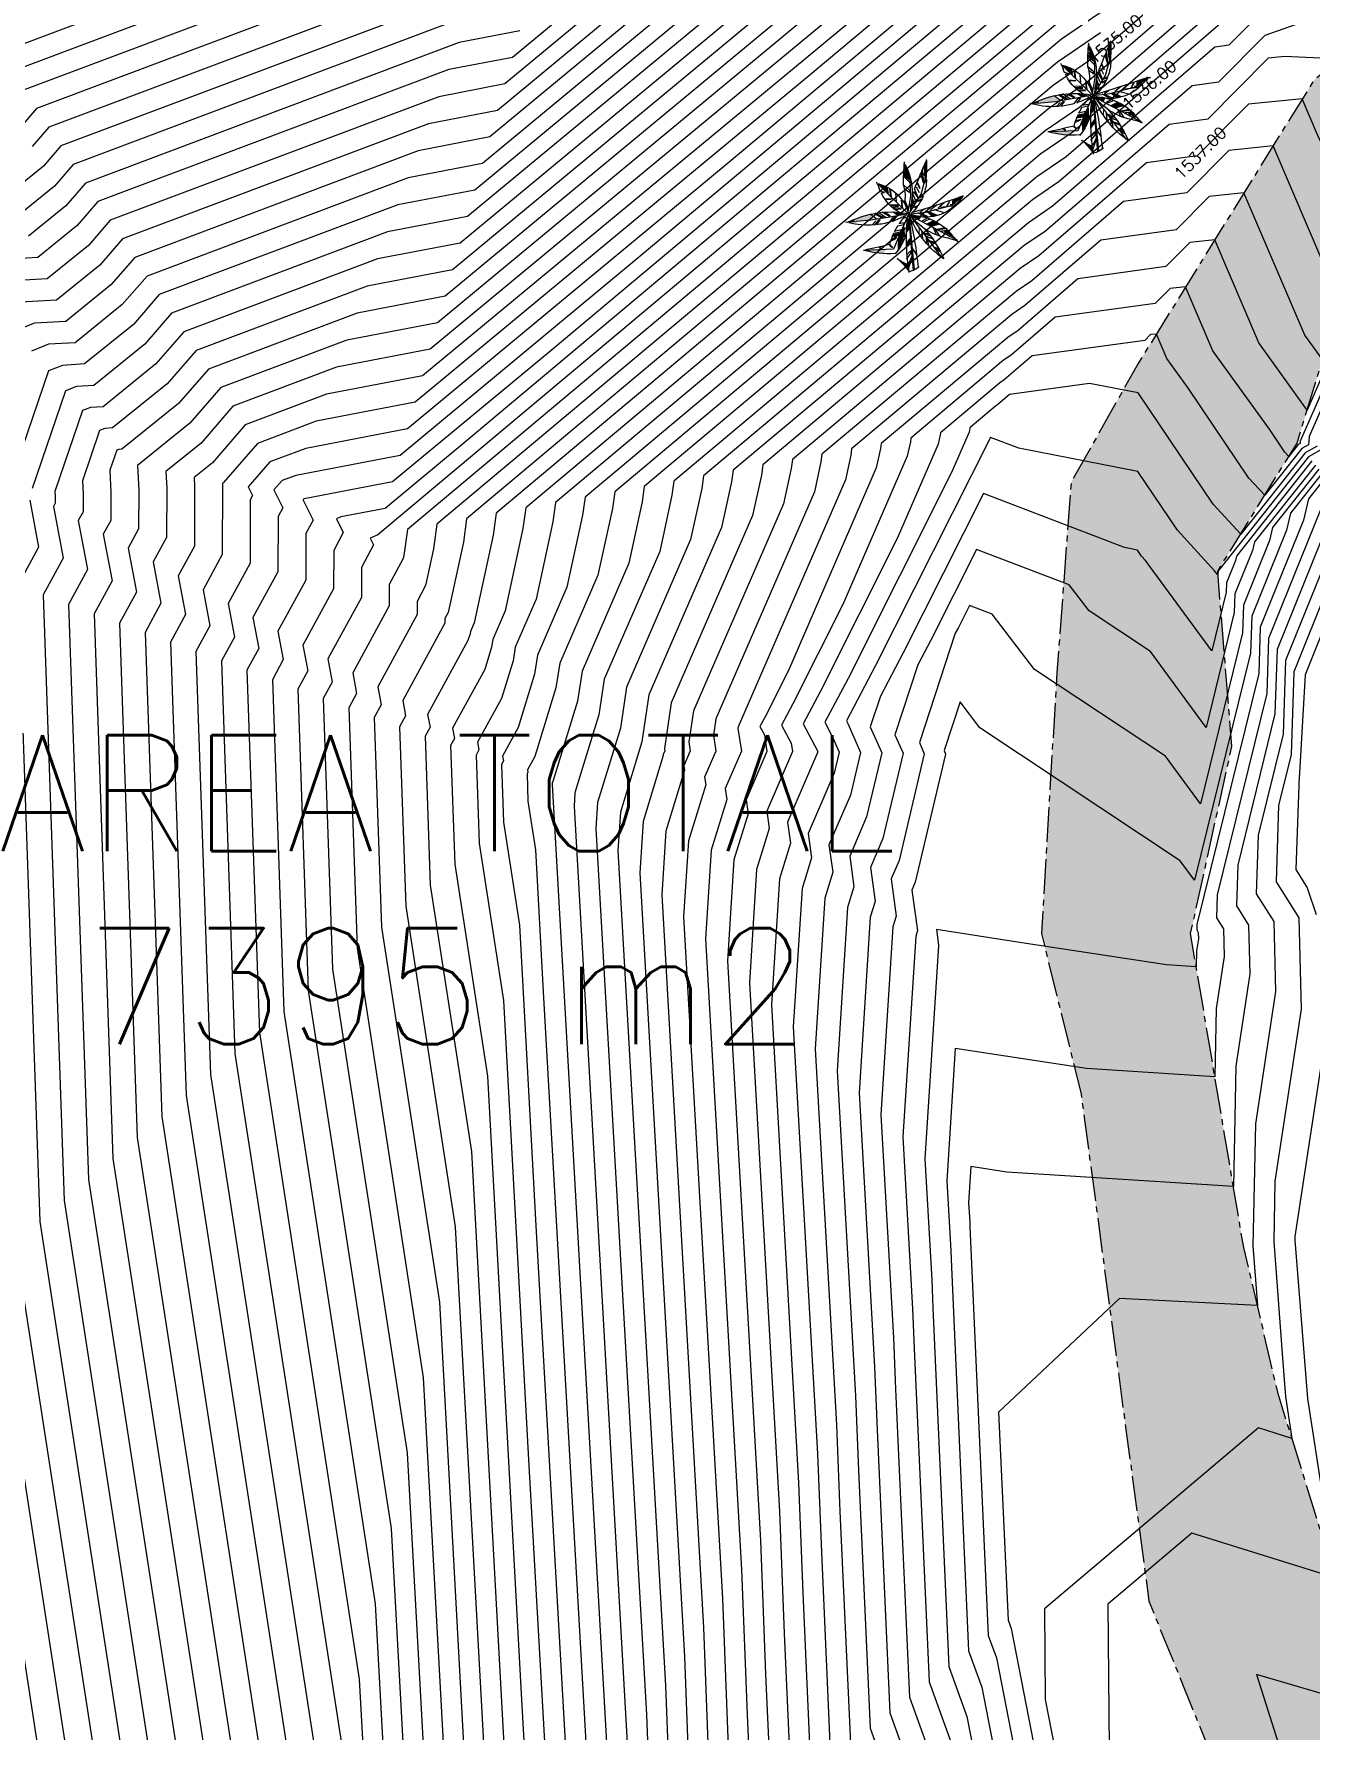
# Model space of a CAD drawing. Header units: metres. Extents: x 1097510 to 2158594, y 877039 to 1751652.
# Drawn here: x 1097674.67 to 1097702.22, y 877140.16 to 877176.79 of the extents above; entities that cross this region are included whole.
import ezdxf

# ---------------------------------------------------------------- set-up
doc = ezdxf.new("R2010")
doc.units = ezdxf.units.M
doc.header["$XCLIPFRAME"] = 0
doc.linetypes.add('CENTER2', pattern=[1.125, 0.75, -0.125, 0.125, -0.125])
for name, color, linetype in [('C-ANNO-TABL-TITL', 150, 'Continuous'), ('C-TOPO-MAJR', 9, 'Continuous'), ('C-TOPO-MINR', 8, 'Continuous'), ('C-TOPO-TEXT', 7, 'Continuous'), ('Foto Dron', 7, 'Continuous'), ('Via', 7, 'CENTER2'), ('WWW.DWGAUTOCAD.COM', 7, 'Continuous')]:
    doc.layers.add(name, color=color, linetype=linetype)
doc.styles.get("Standard").update_dxf_attribs({"font": 'simplex.shx'})
picture_1 = doc.add_image_def('image1.tif', size_in_pixel=(3465, 4096))

# ---------------------------------------------------------------- blocks, each defined once
blk = doc.blocks.new('A$C40F70BF2')
at = {"color": 64}
for p, q in [((1.395, 3.412), (1.345, 4.14)), ((1.404, 3.622), (1.407, 3.935)), ((1.411, 3.538), (1.419, 3.905)), ((1.448, 3.313), (1.496, 3.752)), ((1.937, 3.412), (2.147, 3.983)), ((2.062, 3.679), (2.135, 3.824)), ((2.077, 3.788), (2.151, 3.896)), ((2.135, 3.824), (2.077, 3.788)), ((1.43, 3.289), (1.349, 3.412)), ((1.389, 3.49), (1.353, 3.553)), ((1.426, 3.264), (1.353, 3.376)), ((1.393, 3.445), (1.356, 3.526)), ((1.393, 3.403), (1.356, 3.493)), ((1.411, 3.334), (1.36, 3.445)), ((1.536, 2.871), (1.395, 3.412)), ((1.529, 3.679), (1.455, 3.289)), ((1.455, 3.289), (1.55, 3.622)), ((1.587, 3.114), (1.683, 3.328)), ((1.591, 3.078), (1.587, 3.114)), ((1.701, 3.289), (1.591, 3.078)), ((1.606, 2.916), (1.705, 3.132)), ((1.919, 2.785), (1.937, 3.412)), ((2.18, 3.523), (1.96, 3.294)), ((1.96, 3.006), (2.18, 3.198)), ((1.974, 3.403), (2.165, 3.619)), ((2.165, 3.571), (1.974, 3.403)), ((1.989, 3.487), (2.151, 3.679)), ((2.165, 3.619), (1.989, 3.487)), ((2.006, 2.139), (3.105, 3.225)), ((2.033, 3.595), (2.135, 3.727)), ((2.151, 3.679), (2.033, 3.595)), ((2.135, 3.727), (2.062, 3.679)), ((2.797, 3.138), (2.753, 2.909)), ((2.855, 3.162), (2.797, 2.933)), ((2.797, 2.933), (2.797, 3.138)), ((2.885, 3.162), (2.826, 2.957)), ((2.826, 2.957), (2.855, 3.162)), ((2.929, 3.174), (2.855, 3.006)), ((2.855, 3.006), (2.885, 3.162)), ((2.899, 3.018), (2.929, 3.174)), ((2.944, 3.15), (2.899, 3.018)), ((2.958, 3.186), (2.929, 3.066)), ((2.929, 3.066), (2.944, 3.15)), ((2.973, 3.114), (2.958, 3.186)), ((3.002, 3.21), (2.973, 3.114)), ((3.032, 3.234), (3.002, 3.162)), ((3.002, 3.162), (3.002, 3.21)), ((1.58, 2.772), (1.451, 2.841)), ((1.472, 2.791), (1.602, 2.739)), ((1.992, 2.139), (1.536, 2.871)), ((1.538, 2.69), (1.679, 2.617)), ((1.564, 2.648), (1.679, 2.596)), ((1.602, 2.739), (1.58, 2.772)), ((1.65, 2.748), (1.785, 3.066)), ((1.668, 2.733), (1.65, 2.748)), ((1.822, 2.967), (1.668, 2.733)), ((1.73, 2.628), (1.844, 2.883)), ((1.789, 2.517), (1.873, 2.748)), ((1.8, 2.478), (1.88, 2.664)), ((2.024, 2.154), (1.919, 2.785)), ((2.151, 3.066), (1.96, 2.933)), ((1.96, 2.933), (1.96, 3.006)), ((2.216, 2.359), (2.243, 2.624)), ((2.238, 2.386), (2.257, 2.647)), ((2.446, 2.617), (2.471, 2.889)), ((2.621, 2.684), (2.895, 2.703)), ((2.621, 2.677), (2.849, 2.673)), ((2.626, 2.774), (2.662, 3.065)), ((2.653, 2.781), (2.685, 3.069)), ((2.877, 2.934), (3.045, 2.983)), ((3.008, 2.919), (2.877, 2.934)), ((1.789, 2.411), (1.627, 2.469)), ((1.672, 2.415), (1.811, 2.369)), ((1.811, 2.369), (1.789, 2.411)), ((2.07, 2.139), (2.758, 2.02)), ((2.083, 2.012), (2.22, 1.967)), ((2.27, 2.33), (2.289, 2.356)), ((2.498, 2.311), (2.27, 2.33)), ((2.289, 2.356), (2.58, 2.344)), ((2.366, 2.415), (2.384, 2.442)), ((2.612, 2.4), (2.366, 2.415)), ((2.375, 2.079), (2.567, 2.21)), ((2.384, 2.442), (2.644, 2.427)), ((2.548, 2.035), (2.457, 2.046)), ((2.457, 2.046), (2.603, 1.863)), ((2.69, 1.84), (2.548, 2.035)), ((2.662, 2.072), (2.881, 2.203)), ((2.699, 2.053), (2.968, 2.206)), ((2.758, 2.02), (3.387, 1.915)), ((2.831, 2.016), (3.118, 2.199)), ((2.913, 2.012), (3.218, 2.176)), ((2.977, 2.001), (2.913, 2.012)), ((3.264, 2.165), (2.977, 2.001)), ((3.177, 1.747), (3.041, 1.93)), ((3.041, 1.93), (3.105, 1.915)), ((3.105, 1.915), (3.255, 1.736)), ((3.168, 1.952), (3.415, 2.135)), ((3.332, 1.747), (3.196, 1.889)), ((3.387, 1.915), (3.907, 1.867)), ((3.975, 1.885), (4.057, 1.915)), ((4.012, 1.878), (3.975, 1.885)), ((4.085, 1.904), (4.012, 1.878)), ((2.179, 1.762), (2.156, 1.818)), ((2.156, 1.818), (2.361, 1.788)), ((2.402, 1.714), (2.179, 1.762)), ((3.911, 1.863), (4.308, 1.837))]:
    blk.add_line(p, q, dxfattribs=at)
at = {"color": 60}
for p, q in [((1.378, 3.827), (1.371, 4.019)), ((1.386, 3.761), (1.393, 4.004)), ((2.369, 2.481), (2.676, 2.471))]:
    blk.add_line(p, q, dxfattribs=at)
at = {"color": 62}
for p, q in [((0.438, 2.456), (0.018, 2.796)), ((0.211, 2.512), (0.476, 2.476)), ((0.505, 2.608), (0.623, 2.404)), ((0.696, 2.548), (0.916, 2.356)), ((0.916, 2.356), (0.784, 2.5)), ((1.974, 2.113), (0.228, 1.183)), ((0.314, 2.44), (0.828, 2.38)), ((1.381, 2.214), (0.438, 2.456)), ((0.696, 2.187), (1.034, 2.295)), ((1.974, 2.128), (0.802, 0.571)), ((0.96, 2.476), (1.196, 2.295)), ((1.269, 2.236), (0.96, 2.103)), ((1.019, 2.067), (1.269, 2.236)), ((1.078, 2.062), (1.295, 2.219)), ((1.129, 2.052), (1.321, 2.219)), ((1.225, 1.959), (1.46, 1.862)), ((1.284, 2.007), (1.504, 1.898)), ((1.313, 2.055), (1.578, 2.175)), ((1.974, 2.139), (1.381, 2.214)), ((1.387, 2.043), (1.665, 2.187)), ((1.431, 2.32), (1.592, 2.199)), ((2.003, 2.103), (1.827, 0.082)), ((1.974, 1.995), (1.915, 1.405)), ((2.006, 2.139), (2.548, 0.855)), ((0.387, 1.333), (0.505, 1.357)), ((0.417, 1.381), (0.578, 1.405)), ((0.505, 1.357), (0.417, 1.381)), ((0.461, 1.429), (0.667, 1.442)), ((0.578, 1.405), (0.461, 1.429)), ((0.476, 1.465), (0.696, 1.478)), ((0.667, 1.442), (0.476, 1.465)), ((0.696, 1.478), (0.549, 1.526)), ((0.549, 1.526), (0.814, 1.513)), ((0.814, 1.513), (0.578, 1.562)), ((0.593, 1.61), (0.902, 1.562)), ((0.96, 1.586), (0.667, 1.646)), ((0.872, 1.345), (1.019, 1.586)), ((0.902, 1.562), (0.96, 1.586)), ((0.989, 1.405), (1.093, 1.646)), ((1.206, 1.34), (1.436, 1.403)), ((1.231, 1.403), (1.462, 1.445)), ((1.254, 1.008), (1.313, 1.249)), ((1.327, 1.093), (1.342, 1.273)), ((1.475, 1.237), (1.504, 1.501)), ((1.915, 1.405), (1.871, 0.852)), ((1.944, 1.141), (1.944, 1.261)), ((1.944, 1.261), (2.077, 1.08)), ((2.175, 1.512), (2.165, 1.441)), ((2.165, 1.441), (2.165, 1.363)), ((2.179, 1.676), (2.175, 1.605)), ((2.175, 1.605), (2.175, 1.512)), ((2.179, 1.314), (2.179, 1.676)), ((2.184, 1.501), (2.179, 1.407)), ((2.179, 1.407), (2.179, 1.314)), ((2.193, 1.613), (2.184, 1.501)), ((2.197, 1.46), (2.193, 1.613)), ((2.197, 1.392), (2.197, 1.46)), ((2.206, 1.277), (2.197, 1.392)), ((2.206, 1.105), (2.206, 1.277)), ((2.225, 1.501), (2.211, 1.378)), ((2.211, 1.378), (2.211, 1.172)), ((2.216, 1.34), (2.225, 1.422)), ((2.216, 1.273), (2.216, 1.34)), ((2.225, 1.157), (2.216, 1.273)), ((2.225, 1.422), (2.225, 1.501)), ((2.238, 1.303), (2.229, 1.232)), ((2.243, 1.389), (2.238, 1.303)), ((2.247, 1.46), (2.243, 1.389)), ((2.257, 1.534), (2.247, 1.46)), ((2.257, 1.544), (2.257, 1.534)), ((2.261, 1.213), (2.261, 1.535)), ((2.298, 1.486), (2.27, 1.56)), ((2.27, 1.56), (2.521, 1.501)), ((2.275, 1.247), (2.27, 1.18)), ((2.279, 1.396), (2.275, 1.314)), ((2.275, 1.314), (2.275, 1.247)), ((2.289, 1.318), (2.279, 1.396)), ((2.289, 1.157), (2.289, 1.318)), ((2.302, 1.292), (2.293, 1.224)), ((2.548, 1.441), (2.298, 1.486)), ((2.307, 1.37), (2.302, 1.292)), ((2.307, 1.023), (2.307, 1.37)), ((2.334, 0.926), (2.343, 1.325)), ((2.371, 0.847), (2.357, 1.299)), ((2.433, 1.267), (2.637, 1.215)), ((0.814, 0.744), (0.96, 0.804)), ((0.843, 0.792), (0.989, 0.876)), ((0.96, 0.804), (0.843, 0.792)), ((0.872, 0.864), (1.049, 0.924)), ((0.989, 0.876), (0.872, 0.864)), ((1.049, 0.924), (0.931, 0.912)), ((1.019, 1.056), (1.21, 1.129)), ((1.049, 1.105), (1.24, 1.165)), ((1.709, 0.671), (1.871, 0.912)), ((1.871, 0.852), (1.798, 0.13)), ((1.915, 0.696), (1.93, 0.792)), ((2.077, 0.491), (1.915, 0.696)), ((1.93, 0.792), (2.062, 0.647)), ((2.077, 0.948), (1.944, 1.141)), ((2.062, 1.026), (1.947, 1.204)), ((2.211, 1.172), (2.206, 1.105)), ((2.229, 1.232), (2.225, 1.157)), ((2.27, 1.109), (2.261, 1.213)), ((2.27, 1.18), (2.27, 1.109)), ((2.293, 1.015), (2.289, 1.157)), ((2.293, 1.154), (2.289, 1.083)), ((2.289, 1.083), (2.293, 1.015)), ((2.293, 1.224), (2.293, 1.154)), ((2.311, 0.948), (2.307, 1.023)), ((2.471, 1.236), (2.65, 1.152)), ((2.548, 0.855), (3.647, 0.814)), ((2.69, 1.027), (2.571, 0.922)), ((2.699, 1.008), (2.594, 0.922)), ((3.063, 0.941), (2.995, 0.87)), ((3.095, 0.937), (3.013, 0.851)), ((1.886, 0.527), (1.886, 0.587)), ((1.886, 0.587), (2.003, 0.322)), ((2.003, 0.154), (1.886, 0.527))]:
    blk.add_line(p, q, dxfattribs=at)
at = {"color": 60}
for centre, radius, start, end in [((7.228, 3.925), 5.886, 178.20098, 184.85692), ((-12.631, -2.337), 15.387, 20.51101, 24.72742), ((3.986, 2.93), 2.121, 151.13411, 194.97436), ((-4.468, 3.341), 6.654, 358.64966, 6.15206), ((3.081, 3.443), 1.737, 181.01905, 200.30476), ((3.488, 1.763), 1.537, 103.74741, 164.66463), ((3.323, 2.824), 1.195, 162.4534, 194.36714), ((1.484, 3.655), 1.692, 336.49681, 341.73863), ((4.255, 2.671), 1.249, 148.37838, 158.72084), ((1.388, 3.636), 1.607, 210.27184, 288.6073), ((11.205, 34.008), 33.156, 250.28182, 253.61314), ((3.081, 3.443), 1.737, 202.06134, 214.43572), ((-12.631, -2.337), 15.387, 19.94676, 20.12939), ((1.484, 3.655), 1.692, 293.0839, 334.22081), ((1.97, 0.03), 2.073, 93.80519, 134.94277), ((0.206, 3.365), 2.134, 278.58233, 322.59506), ((-1.258, 3.332), 3.452, 304.88046, 336.24299), ((14.63, -0.992), 13.028, 166.27964, 174.82165), ((3.081, 3.443), 1.737, 216.49222, 227.18692), ((-5.402, 1.247), 7.481, 350.40616, 5.64252), ((3.808, 1.866), 1.768, 177.06252, 221.97877), ((2.648, -1.238), 3.457, 62.92862, 99.78202), ((0.371, 0.432), 2.394, 34.58407, 45.09878), ((3.478, 4.556), 2.822, 241.8528, 251.67993), ((-1.183, 2.66), 2.05, 312.24832, 325.43968), ((0.622, 0.416), 0.842, 95.42874, 120.39843), ((4.234, -0.992), 3.827, 137.09818, 156.86261), ((0.371, 0.432), 2.394, 26.56642, 32.42719), ((0.371, 0.432), 2.394, 14.37509, 24.95549), ((3.478, 4.556), 2.822, 253.64339, 263.82146), ((3.478, 4.556), 2.822, 265.32315, 284.59556), ((2.731, 4.141), 3.451, 266.06088, 285.39893), ((10.9, 35.08), 35.029, 256.44536, 258.02041), ((2.112, 0.756), 0.732, 226.57927, 260.54816), ((5.057, -2.3), 3.867, 133.35469, 142.87547), ((1.268, 2.121), 1.986, 292.12916, 305.32123)]:
    blk.add_arc(centre, radius, start, end, dxfattribs=at)
at = {"color": 62}
for points in [[(0.035, 2.801), (0.417, 2.5), (0.035, 2.801), (0.402, 2.657)], [(1.136, 1.682), (0.828, 1.766), (1.357, 1.79), (1.107, 1.911)], [(1.93, 2.091), (1.607, 1.923), (1.886, 2.091), (1.533, 2.055)], [(2.003, 2.043), (2.062, 1.465), (2.003, 2.031), (1.96, 1.586)], [(1.357, 1.297), (1.078, 1.201), (1.387, 1.357), (1.151, 1.273)], [(1.592, 1.393), (1.592, 1.61), (1.636, 1.478), (1.622, 1.682)], [(2.598, 1.303), (2.343, 1.34), (2.557, 1.407), (2.293, 1.467)], [(3.546, 0.816), (2.811, 0.852), (3.59, 0.804), (2.914, 0.708)]]:
    blk.add_solid(points, dxfattribs=at)
at = {"color": 64}
for points in [[(1.983, 2.159), (1.888, 2.598), (1.983, 2.159), (1.818, 2.432)], [(2.02, 2.234), (2.16, 2.54), (1.994, 2.357), (2.13, 2.691)], [(2.398, 2.087), (2.562, 2.203), (2.206, 2.12), (2.366, 2.203)], [(3.893, 1.874), (4.007, 1.93), (3.228, 1.952), (3.451, 2.12)]]:
    blk.add_solid(points, dxfattribs=at)
at = {"color": 60}
blk.add_solid([(2.003, 0.058), (2.385, 0.503), (2.018, 0.286), (2.4, 0.503)], dxfattribs=at)
blk = doc.blocks.new('*U63')
at = {"layer": 'C-TOPO-MAJR', "color": 7, "linetype": 'Continuous', "lineweight": -3, "true_color": 0xf0f0f0, "char_height": 0.254, "attachment_point": 5}
for s, insert, rotation in [('1535.00', (1097697.993, 877176.679, 1535), 40.8264), ('1536.00', (1097698.734, 877175.691, 1536), 40.8264), ('1537.00', (1097699.835, 877174.224, 1537), 45.237)]:
    blk.add_mtext(s, dxfattribs=dict(at, insert=insert, rotation=rotation))

msp = doc.modelspace()

# ---------------------------------------------------------------- hatches: boundary and pattern name
at = {"layer": 'Via', "transparency": 33554602}
h = msp.add_hatch(dxfattribs=at)
h.set_pattern_fill('AR-CONC', color=9, scale=0.01)
h.paths.add_polyline_path([(1097743.406, 877209.884), (1097742.789, 877207.774), (1097739.23, 877201.65), (1097731.624, 877194.237), (1097728.844, 877192.061), (1097723.938, 877187.976), (1097713.661, 877183.589), (1097708.774, 877180.942), (1097704.197, 877177.294), (1097702.283, 877175.792), (1097698.494, 877169.681), (1097697.048, 877167.117), (1097696.739, 877163), (1097696.405, 877157.375), (1097697.261, 877153.918), (1097698.725, 877142.966), (1097702.195, 877134.401), (1097704.278, 877131.959), (1097702.854, 877143.121), (1097701.527, 877147.394), (1097700.771, 877150.597), (1097699.626, 877157.377), (1097700.517, 877161.414), (1097700.209, 877165.197), (1097701.923, 877167.962), (1097702.662, 877170.388), (1097705.585, 877173.118), (1097707.902, 877176.215), (1097715.868, 877180.484), (1097721.42, 877182.884), (1097726.789, 877184.65), (1097730.424, 877188.426), (1097731.775, 877190.234), (1097734.3, 877192.055), (1097739.871, 877197.714), (1097745.847, 877205.636), (1097747.847, 877204.842), (1097752.597, 877208.238), (1097748.356, 877212.762), (1097746.929, 877210.428)])

# ---------------------------------------------------------------- linework, layer by layer
at = {"layer": 'C-TOPO-MAJR', "color": 32, "flags": 128}
for points, elevation in [([(1097695.299, 877184.829), (1097684.992, 877176.286), (1097683.62, 877176.022), (1097676.046, 877173.173), (1097675.598, 877172.656), (1097674.747, 877171.969), (1097673.773, 877171.909)], 1529), ([(1097696.413, 877183.998), (1097684.345, 877173.995), (1097682.739, 877173.686), (1097677.106, 877171.567), (1097676.571, 877170.949), (1097675.554, 877170.128), (1097674.983, 877170.093), (1097674.611, 877169.946)], 1530), ([(1097697.526, 877183.166), (1097683.698, 877171.704), (1097681.858, 877171.351), (1097678.166, 877169.962), (1097677.544, 877169.242), (1097676.36, 877168.287), (1097676.193, 877168.277), (1097676.084, 877168.234), (1097675.711, 877167.145), (1097675.726, 877166.85), (1097675.725, 877166.478), (1097675.624, 877166.293), (1097675.824, 877165.232), (1097675.415, 877164.479), (1097675.843, 877152.066), (1097678.178, 877136.933)], 1531), ([(1097685.382, 877180.694), (1097673.925, 877176.384)], 1527), ([(1097697.378, 877179.648), (1097685.829, 877169.961), (1097682.405, 877167.123), (1097680.494, 877166.756), (1097680.468, 877166.744), (1097680.689, 877166.299), (1097680.534, 877166.007), (1097680.531, 877164.999), (1097679.931, 877163.9), (1097680.046, 877163.287), (1097679.811, 877162.853), (1097680.058, 877155.695), (1097682.031, 877142.91), (1097682.421, 877135.768)], 1533), ([(1097684.501, 877178.358), (1097674.985, 877174.779), (1097674.626, 877174.362)], 1528), ([(1097700.186, 877178.574), (1097697.535, 877176.283), (1097696.663, 877175.688), (1097685.919, 877166.677), (1097685.862, 877166.259), (1097685.5, 877164.595), (1097685.047, 877163.553), (1097685.004, 877163.262), (1097684.753, 877162.45), (1097684.239, 877161.506), (1097684.269, 877161.343), (1097684.207, 877161.228), (1097684.272, 877159.325), (1097684.797, 877155.927), (1097685.338, 877146.015), (1097685.829, 877137.396)], 1535), ([(1097693.337, 877177.939), (1097683.052, 877169.414), (1097680.977, 877169.015), (1097679.226, 877168.356), (1097678.516, 877167.535), (1097678.123, 877167.218), (1097678.132, 877167.03), (1097678.128, 877165.739), (1097677.778, 877165.096), (1097677.935, 877164.26), (1097677.613, 877163.666), (1097677.951, 877153.881), (1097680.648, 877136.402)], 1532), ([(1097697.02, 877177.668), (1097683.363, 877166.213), (1097683.29, 877165.681), (1097683.117, 877164.887), (1097682.935, 877164.544), (1097682.934, 877164.26), (1097682.085, 877162.703), (1097682.158, 877162.315), (1097682.009, 877162.041), (1097682.165, 877157.51), (1097683.414, 877149.419), (1097684.145, 877136.039)], 1534), ([(1097700.641, 877177.338), (1097696.941, 877174.141), (1097696.305, 877173.708), (1097688.476, 877167.141), (1097688.434, 877166.836), (1097688.17, 877165.624), (1097686.974, 877162.868), (1097686.858, 877162.097), (1097686.47, 877160.839), (1097686.339, 877160.411), (1097686.32, 877160.115), (1097687.47, 877139.897)], 1536), ([(1097711.704, 877177.367), (1097709.533, 877176.035), (1097708.142, 877175.12), (1097703.645, 877171.482), (1097703.146, 877172.958), (1097702.365, 877174.616), (1097702.034, 877175.39), (1097700.876, 877175.274), (1097699.77, 877174.159), (1097698.67, 877174.007), (1097696.347, 877172), (1097695.948, 877171.728), (1097691.032, 877167.605), (1097691.006, 877167.414), (1097690.84, 877166.653), (1097688.901, 877162.182), (1097688.8, 877161.512), (1097688.829, 877161.316), (1097688.691, 877160.995), (1097688.704, 877160.9), (1097688.3, 877159.585), (1097688.212, 877158.214), (1097689.112, 877142.397), (1097689.252, 877138.753)], 1537), ([(1097702.918, 877170.113), (1097701.989, 877167.999), (1097701.986, 877167.953), (1097701.948, 877167.931), (1097701.744, 877167.674), (1097701.657, 877167.768), (1097701.324, 877168.262), (1097700.106, 877169.954), (1097699.516, 877171.33), (1097699.182, 877171.296), (1097698.863, 877170.974), (1097696.699, 877170.676), (1097695.753, 877169.859), (1097695.591, 877169.748), (1097693.589, 877168.069), (1097693.578, 877167.991), (1097693.51, 877167.681), (1097692.12, 877164.476), (1097691.041, 877162.331), (1097690.799, 877161.874), (1097691.006, 877161.481), (1097691.032, 877161.303), (1097690.48, 877160.02), (1097690.532, 877159.641), (1097690.261, 877158.759), (1097690.105, 877156.314), (1097690.754, 877144.898), (1097690.855, 877142.268), (1097691.007, 877138.893)], 1538), ([(1097702.243, 877167.576), (1097700.615, 877165.52), (1097700.592, 877165.425), (1097700.399, 877164.946), (1097700.392, 877164.74), (1097700.081, 877163.475), (1097698.655, 877165.424), (1097698.569, 877165.518), (1097698.477, 877165.653), (1097698.202, 877165.707), (1097695.156, 877166.875), (1097693.425, 877163.433), (1097692.931, 877162.501), (1097692.714, 877161.839), (1097692.961, 877161.274), (1097692.635, 877159.894), (1097692.269, 877159.044), (1097692.36, 877158.382), (1097692.222, 877157.934), (1097691.997, 877154.414), (1097692.396, 877147.399), (1097692.458, 877145.783), (1097692.708, 877140.225), (1097693.531, 877137.953)], 1539), ([(1097702.538, 877167.221), (1097702.172, 877166.759), (1097702.062, 877166.298), (1097701.127, 877163.986), (1097701.094, 877162.99), (1097699.76, 877157.572), (1097699.756, 877157.456), (1097699.791, 877157.401), (1097699.794, 877157.262), (1097699.754, 877156.999), (1097699.748, 877156.656), (1097699.103, 877156.697), (1097695.981, 877157.174), (1097694.142, 877157.461), (1097694.188, 877157.123), (1097694.183, 877157.108), (1097693.889, 877152.514), (1097694.038, 877149.9), (1097694.061, 877149.297), (1097694.409, 877141.557), (1097694.8, 877140.478), (1097695.88, 877134.941)], 1540), ([(1097703.168, 877166.304), (1097701.919, 877163.185), (1097701.856, 877163.026), (1097701.796, 877161.24), (1097701.524, 877160.136), (1097701.468, 877158.494), (1097701.961, 877157.717), (1097702.008, 877155.744), (1097701.445, 877152.029), (1097701.419, 877150.728), (1097701.605, 877148.207), (1097701.671, 877147.382), (1097701.811, 877146.479), (1097701.091, 877146.704), (1097696.472, 877142.8), (1097696.49, 877140.845), (1097697.572, 877135.298)], 1541), ([(1097673.736, 877150.251), (1097675.525, 877138.659), (1097677.18, 877135.735), (1097677.19, 877135.616), (1097677.36, 877135.354), (1097677.54, 877135.087), (1097677.682, 877134.725), (1097678.703, 877132.22), (1097679.761, 877130.23), (1097680.787, 877128.38), (1097683.448, 877122.632), (1097687.385, 877116.335), (1097688.761, 877111.882), (1097692.147, 877101.517), (1097692.732, 877099.317), (1097695.466, 877091.789), (1097695.452, 877091.593), (1097697.111, 877086.513), (1097697.182, 877086.306), (1097698.12, 877084.29)], 1530)]:
    msp.add_lwpolyline(points, dxfattribs=dict(at, elevation=elevation))
at = {"layer": 'C-TOPO-MINR', "flags": 128}
for points, elevation in [([(1097695.577, 877184.621), (1097684.83, 877175.713), (1097683.4, 877175.438), (1097676.311, 877172.772), (1097675.841, 877172.229), (1097674.949, 877171.509), (1097674.076, 877171.455)], 1529.25), ([(1097696.134, 877184.206), (1097684.507, 877174.568), (1097682.959, 877174.27), (1097676.841, 877171.969), (1097676.328, 877171.376), (1097675.352, 877170.588), (1097674.681, 877170.547), (1097674.242, 877170.374)], 1529.75), ([(1097695.856, 877184.413), (1097684.669, 877175.141), (1097683.18, 877174.854), (1097676.576, 877172.37), (1097676.085, 877171.802), (1097675.151, 877171.048), (1097674.378, 877171.001)], 1529.5), ([(1097696.691, 877183.79), (1097684.183, 877173.423), (1097682.519, 877173.102), (1097677.371, 877171.166), (1097676.814, 877170.522), (1097675.756, 877169.668), (1097675.285, 877169.639), (1097674.979, 877169.518), (1097674.294, 877167.514)], 1530.25), ([(1097696.969, 877183.582), (1097684.022, 877172.85), (1097682.298, 877172.518), (1097677.636, 877170.765), (1097677.057, 877170.096), (1097675.957, 877169.207), (1097675.588, 877169.185), (1097675.347, 877169.09), (1097674.626, 877166.981)], 1530.5), ([(1097697.248, 877183.374), (1097683.86, 877172.277), (1097682.078, 877171.935), (1097677.901, 877170.363), (1097677.3, 877169.669), (1097676.159, 877168.747), (1097675.89, 877168.731), (1097675.715, 877168.662), (1097675.119, 877166.917), (1097675.125, 877166.805), (1097675.124, 877166.663), (1097675.086, 877166.593), (1097675.296, 877165.475), (1097674.866, 877164.683), (1097675.317, 877151.612), (1097677.515, 877137.365)], 1530.75), ([(1097697.805, 877182.958), (1097683.537, 877171.132), (1097681.638, 877170.767), (1097678.431, 877169.56), (1097677.787, 877168.815), (1097676.562, 877167.827), (1097676.495, 877167.823), (1097676.452, 877167.806), (1097676.304, 877167.373), (1097676.328, 877166.895), (1097676.326, 877166.293), (1097676.162, 877165.994), (1097676.351, 877164.989), (1097675.965, 877164.276), (1097676.37, 877152.519), (1097678.842, 877136.502)], 1531.25), ([(1097697.092, 877181.929), (1097683.375, 877170.559), (1097681.417, 877170.183), (1097678.696, 877169.159), (1097678.03, 877168.389), (1097676.902, 877167.479), (1097676.929, 877166.94), (1097676.926, 877166.109), (1097676.701, 877165.695), (1097676.879, 877164.746), (1097676.514, 877164.073), (1097676.897, 877152.973), (1097679.505, 877136.071)], 1531.5), ([(1097697.646, 877181.133), (1097691.46, 877175.945), (1097682.89, 877168.841), (1097680.756, 877168.431), (1097679.491, 877167.955), (1097678.759, 877167.109), (1097678.733, 877167.087), (1097678.734, 877167.075), (1097678.729, 877165.554), (1097678.316, 877164.797), (1097678.463, 877164.017), (1097678.163, 877163.463), (1097678.477, 877154.334), (1097680.993, 877138.029)], 1532.25), ([(1097697.556, 877180.638), (1097689.583, 877173.95), (1097682.728, 877168.268), (1097680.536, 877167.847), (1097679.756, 877167.553), (1097679.291, 877167.016), (1097679.383, 877166.831), (1097679.334, 877166.739), (1097679.329, 877165.369), (1097678.855, 877164.498), (1097678.991, 877163.773), (1097678.712, 877163.26), (1097679.004, 877154.788), (1097681.339, 877139.656)], 1532.5), ([(1097685.162, 877180.11), (1097674.19, 877175.983)], 1527.25), ([(1097697.467, 877180.143), (1097687.706, 877171.956), (1097682.566, 877167.696), (1097680.316, 877167.263), (1097680.021, 877167.152), (1097679.845, 877166.949), (1097680.036, 877166.565), (1097679.934, 877166.373), (1097679.93, 877165.184), (1097679.393, 877164.199), (1097679.519, 877163.53), (1097679.262, 877163.057), (1097679.531, 877155.242), (1097681.685, 877141.283), (1097681.99, 877135.7)], 1532.75), ([(1097695.214, 877179.934), (1097683.213, 877169.986), (1097681.197, 877169.599), (1097678.961, 877168.758), (1097678.273, 877167.962), (1097677.513, 877167.348), (1097677.531, 877166.985), (1097677.527, 877165.924), (1097677.239, 877165.396), (1097677.407, 877164.503), (1097677.064, 877163.87), (1097677.424, 877153.427), (1097680.168, 877135.639)], 1531.75), ([(1097684.942, 877179.526), (1097674.455, 877175.582)], 1527.5), ([(1097697.288, 877179.153), (1097683.952, 877167.967), (1097682.243, 877166.55), (1097681.29, 877166.367), (1097681.197, 877166.325), (1097681.342, 877166.033), (1097681.134, 877165.641), (1097681.132, 877164.814), (1097680.47, 877163.6), (1097680.574, 877163.044), (1097680.361, 877162.65), (1097680.585, 877156.149), (1097682.376, 877144.537), (1097682.852, 877135.836)], 1533.25), ([(1097684.721, 877178.942), (1097674.72, 877175.18), (1097674.382, 877174.789)], 1527.75), ([(1097697.199, 877178.658), (1097682.085, 877165.98), (1097682.084, 877165.978), (1097681.925, 877165.906), (1097681.995, 877165.767), (1097681.735, 877165.275), (1097681.732, 877164.63), (1097681.008, 877163.301), (1097681.102, 877162.801), (1097680.91, 877162.447), (1097681.111, 877156.603), (1097682.722, 877146.164), (1097683.283, 877135.904)], 1533.5), ([(1097700.322, 877178.284), (1097697.386, 877175.747), (1097696.574, 877175.193), (1097686.558, 877166.793), (1097686.505, 877166.403), (1097686.167, 877164.853), (1097685.529, 877163.382), (1097685.467, 877162.971), (1097685.114, 877161.824), (1097684.777, 877161.206), (1097684.797, 877161.1), (1097684.756, 877161.024), (1097684.799, 877159.779), (1097685.142, 877157.554), (1097685.497, 877151.065), (1097686.239, 877138.021)], 1535.25), ([(1097697.11, 877178.163), (1097682.724, 877166.097), (1097682.647, 877165.537), (1097682.633, 877165.473), (1097682.335, 877164.909), (1097682.333, 877164.445), (1097681.547, 877163.002), (1097681.63, 877162.558), (1097681.459, 877162.244), (1097681.638, 877157.056), (1097683.068, 877147.791), (1097683.714, 877135.971)], 1533.75), ([(1097700.458, 877177.994), (1097697.238, 877175.212), (1097696.484, 877174.698), (1097687.198, 877166.909), (1097687.148, 877166.547), (1097686.835, 877165.11), (1097686.011, 877163.211), (1097685.931, 877162.679), (1097685.475, 877161.199), (1097685.316, 877160.907), (1097685.325, 877160.857), (1097685.306, 877160.821), (1097685.326, 877160.232), (1097685.488, 877159.181), (1097685.656, 877156.114), (1097686.649, 877138.646)], 1535.5), ([(1097684.281, 877177.774), (1097675.25, 877174.377), (1097674.869, 877173.936), (1097674.143, 877173.35)], 1528.25), ([(1097700.593, 877177.704), (1097697.089, 877174.677), (1097696.395, 877174.203), (1097687.837, 877167.025), (1097687.791, 877166.692), (1097687.502, 877165.367), (1097686.493, 877163.039), (1097686.394, 877162.388), (1097685.861, 877160.658), (1097685.849, 877160.618), (1097685.847, 877160.59), (1097687.06, 877139.271)], 1535.75), ([(1097712.321, 877177.554), (1097709.797, 877176.006), (1097708.181, 877174.943), (1097702.955, 877170.714), (1097702.806, 877171.153), (1097702.574, 877171.647), (1097701.404, 877174.375), (1097700.453, 877174.279), (1097699.543, 877173.363), (1097698.177, 877173.175), (1097696.198, 877171.465), (1097695.859, 877171.233), (1097691.671, 877167.721), (1097691.649, 877167.558), (1097691.508, 877166.91), (1097689.383, 877162.011), (1097689.329, 877161.655), (1097689.38, 877161.313), (1097689.138, 877160.751), (1097689.161, 877160.586), (1097688.791, 877159.379), (1097688.685, 877157.739), (1097689.523, 877143.023), (1097689.653, 877139.632)], 1537.25), ([(1097684.061, 877177.19), (1097675.515, 877173.976), (1097675.112, 877173.509), (1097674.344, 877172.889)], 1528.5), ([(1097697.831, 877177.353), (1097696.842, 877176.678), (1097684.641, 877166.445), (1097684.576, 877165.97), (1097684.164, 877164.081), (1097684.084, 877163.896), (1097684.076, 877163.844), (1097684.032, 877163.7), (1097683.162, 877162.104), (1097683.214, 877161.829), (1097683.108, 877161.634), (1097683.219, 877158.418), (1097684.105, 877152.673), (1097685.007, 877136.174)], 1534.5), ([(1097685.154, 877176.859), (1097683.84, 877176.606), (1097675.78, 877173.574), (1097675.355, 877173.082), (1097674.546, 877172.429)], 1528.75), ([(1097696.931, 877177.173), (1097684.002, 877166.329), (1097683.933, 877165.825), (1097683.601, 877164.302), (1097683.535, 877164.178), (1097683.535, 877164.075), (1097682.623, 877162.403), (1097682.686, 877162.072), (1097682.558, 877161.837), (1097682.692, 877157.964), (1097683.759, 877151.046), (1097684.576, 877136.107)], 1534.25), ([(1097697.683, 877176.818), (1097696.752, 877176.183), (1097685.28, 877166.561), (1097685.219, 877166.114), (1097684.832, 877164.338), (1097684.566, 877163.725), (1097684.54, 877163.553), (1097684.393, 877163.075), (1097683.7, 877161.805), (1097683.741, 877161.586), (1097683.657, 877161.431), (1097683.746, 877158.871), (1097684.451, 877154.3), (1097685.179, 877140.965), (1097685.418, 877136.771)], 1534.75), ([(1097700.984, 877177.084), (1097700.451, 877176.547), (1097700.148, 877176.506), (1097696.792, 877173.606), (1097696.216, 877173.213), (1097689.115, 877167.257), (1097689.077, 877166.981), (1097688.837, 877165.881), (1097687.456, 877162.696), (1097687.322, 877161.806), (1097687.079, 877161.02), (1097686.83, 877160.205), (1097686.793, 877159.639), (1097687.881, 877140.522), (1097688.025, 877136.765)], 1536.25), ([(1097702.147, 877177.08), (1097701.224, 877176.759), (1097700.224, 877175.751), (1097699.656, 877175.673), (1097696.644, 877173.071), (1097696.127, 877172.718), (1097689.754, 877167.373), (1097689.72, 877167.125), (1097689.505, 877166.138), (1097687.938, 877162.525), (1097687.785, 877161.514), (1097687.689, 877161.201), (1097687.32, 877159.998), (1097687.266, 877159.164), (1097688.291, 877141.147), (1097688.451, 877136.996)], 1536.5), ([(1097702.726, 877176.253), (1097701.661, 877176.305), (1097701.3, 877176.268), (1097699.997, 877174.955), (1097699.163, 877174.84), (1097696.495, 877172.535), (1097696.037, 877172.223), (1097690.393, 877167.489), (1097690.363, 877167.269), (1097690.173, 877166.396), (1097688.419, 877162.354), (1097688.271, 877161.369), (1097688.278, 877161.32), (1097688.243, 877161.239), (1097688.247, 877161.215), (1097687.81, 877159.792), (1097687.739, 877158.689), (1097688.702, 877141.772), (1097688.851, 877137.874)], 1536.75), ([(1097702.471, 877169.762), (1097702.09, 877170.291), (1097700.775, 877173.36), (1097700.029, 877173.285), (1097699.316, 877172.566), (1097697.685, 877172.342), (1097696.05, 877170.93), (1097695.769, 877170.738), (1097692.31, 877167.837), (1097692.292, 877167.702), (1097692.175, 877167.167), (1097689.864, 877161.84), (1097689.858, 877161.798), (1097689.931, 877161.309), (1097689.585, 877160.507), (1097689.618, 877160.271), (1097689.281, 877159.172), (1097689.159, 877157.264), (1097689.933, 877143.648), (1097690.054, 877140.51), (1097690.156, 877138.227)], 1537.5), ([(1097702.819, 877170.22), (1097702.14, 877168.675), (1097701.098, 877170.123), (1097700.146, 877172.345), (1097699.606, 877172.29), (1097699.09, 877171.77), (1097697.192, 877171.509), (1097695.901, 877170.394), (1097695.68, 877170.243), (1097692.95, 877167.953), (1097692.935, 877167.847), (1097692.843, 877167.424), (1097690.947, 877163.053), (1097690.445, 877162.056), (1097690.333, 877161.844), (1097690.429, 877161.661), (1097690.481, 877161.306), (1097690.032, 877160.264), (1097690.075, 877159.956), (1097689.771, 877158.966), (1097689.632, 877156.789), (1097690.344, 877144.273), (1097690.454, 877141.389), (1097690.582, 877138.56)], 1537.75), ([(1097703.017, 877170.006), (1097702.182, 877168.105), (1097702.169, 877167.925), (1097702.022, 877167.843), (1097701.225, 877166.836), (1097700.885, 877167.206), (1097699.581, 877169.136), (1097699.113, 877169.786), (1097698.887, 877170.314), (1097698.758, 877170.302), (1097698.636, 877170.178), (1097696.206, 877169.844), (1097695.605, 877169.324), (1097695.501, 877169.253), (1097694.228, 877168.185), (1097694.221, 877168.136), (1097694.178, 877167.938), (1097693.294, 877165.9), (1097691.637, 877162.607), (1097691.265, 877161.905), (1097691.583, 877161.302), (1097691.583, 877161.299), (1097690.927, 877159.776), (1097690.989, 877159.327), (1097690.752, 877158.553), (1097690.578, 877155.839), (1097691.165, 877145.523), (1097691.256, 877143.146), (1097691.432, 877139.226)], 1538.25), ([(1097702.353, 877167.898), (1097702.096, 877167.754), (1097700.706, 877165.998), (1097700.113, 877166.643), (1097698.491, 877169.044), (1097697.441, 877169.248), (1097695.714, 877169.011), (1097695.456, 877168.788), (1097695.412, 877168.758), (1097694.867, 877168.301), (1097694.864, 877168.28), (1097694.846, 877168.196), (1097694.467, 877167.323), (1097692.233, 877162.882), (1097691.731, 877161.936), (1097691.908, 877161.6), (1097692.043, 877161.291), (1097691.936, 877160.836), (1097691.374, 877159.532), (1097691.446, 877159.012), (1097691.242, 877158.346), (1097691.051, 877155.364), (1097691.575, 877146.148), (1097691.657, 877144.025), (1097691.857, 877139.559)], 1538.5), ([(1097702.536, 877167.871), (1097702.17, 877167.665), (1097700.226, 877165.211), (1097700.225, 877165.207), (1097700.217, 877165.186), (1097700.217, 877165.178), (1097700.204, 877165.124), (1097700.143, 877165.207), (1097699.341, 877166.08), (1097698.484, 877167.349), (1097695.92, 877167.848), (1097695.307, 877168.084), (1097692.829, 877163.158), (1097692.197, 877161.966), (1097692.229, 877161.906), (1097692.502, 877161.282), (1097692.285, 877160.365), (1097691.821, 877159.288), (1097691.903, 877158.697), (1097691.732, 877158.14), (1097691.524, 877154.889), (1097691.985, 877146.774), (1097692.057, 877144.904), (1097692.283, 877139.892)], 1538.75), ([(1097702.317, 877167.487), (1097701.005, 877165.83), (1097700.96, 877165.643), (1097700.581, 877164.706), (1097700.568, 877164.303), (1097699.958, 877161.825), (1097698.759, 877163.463), (1097697.438, 877164.339), (1097697.008, 877164.899), (1097695.006, 877165.667), (1097694.02, 877163.708), (1097693.74, 877163.178), (1097693.244, 877161.667), (1097693.42, 877161.266), (1097692.985, 877159.424), (1097692.716, 877158.8), (1097692.817, 877158.068), (1097692.713, 877157.727), (1097692.47, 877153.939), (1097692.806, 877148.024), (1097692.859, 877146.661), (1097693.133, 877140.558), (1097693.849, 877138.585)], 1539.25), ([(1097702.391, 877167.399), (1097701.394, 877166.14), (1097701.327, 877165.862), (1097700.763, 877164.466), (1097700.743, 877163.865), (1097699.835, 877160.175), (1097699.081, 877161.206), (1097696.258, 877163.077), (1097695.341, 877164.272), (1097694.855, 877164.459), (1097694.616, 877163.984), (1097694.548, 877163.855), (1097693.775, 877161.495), (1097693.879, 877161.257), (1097693.334, 877158.953), (1097693.163, 877158.556), (1097693.274, 877157.753), (1097693.203, 877157.521), (1097692.943, 877153.464), (1097693.217, 877148.649), (1097693.259, 877147.54), (1097693.559, 877140.891), (1097694.166, 877139.216)], 1539.5), ([(1097702.465, 877167.31), (1097701.783, 877166.449), (1097701.694, 877166.08), (1097700.945, 877164.226), (1097700.919, 877163.428), (1097699.712, 877158.525), (1097699.402, 877158.948), (1097695.078, 877161.815), (1097694.65, 877162.374), (1097694.305, 877161.323), (1097694.338, 877161.249), (1097693.684, 877158.482), (1097693.61, 877158.312), (1097693.731, 877157.438), (1097693.693, 877157.314), (1097693.416, 877152.989), (1097693.627, 877149.274), (1097693.66, 877148.419), (1097693.984, 877141.224), (1097694.483, 877139.847)], 1539.75), ([(1097674.578, 877166.728), (1097674.768, 877165.718), (1097674.316, 877164.886), (1097674.79, 877151.158), (1097676.851, 877137.796), (1097678.297, 877135.242), (1097679.173, 877133.093), (1097680.345, 877130.889), (1097681.257, 877129.244), (1097684.181, 877122.927), (1097687.877, 877117.017), (1097689.518, 877111.704), (1097693.557, 877099.341), (1097693.986, 877097.725), (1097696.951, 877089.561), (1097696.983, 877089.507), (1097697.899, 877086.862), (1097698.764, 877085.002), (1097699.876, 877082.616)], 1530.5), ([(1097702.796, 877166.735), (1097701.491, 877163.506), (1097701.445, 877162.115), (1097700.642, 877158.854), (1097700.612, 877157.975), (1097700.876, 877157.559), (1097700.901, 877156.503), (1097700.6, 877154.514), (1097700.548, 877151.915), (1097695.66, 877152.226), (1097694.885, 877152.344), (1097694.835, 877151.564), (1097694.859, 877151.15), (1097694.862, 877151.055), (1097695.26, 877142.223), (1097695.434, 877141.741), (1097696.726, 877135.12)], 1540.5), ([(1097702.429, 877166.517), (1097701.309, 877163.746), (1097701.27, 877162.553), (1097700.201, 877158.213), (1097700.184, 877157.715), (1097700.334, 877157.48), (1097700.348, 877156.882), (1097700.177, 877155.757), (1097700.148, 877154.286), (1097697.381, 877154.461), (1097694.545, 877154.895), (1097694.362, 877152.039), (1097694.448, 877150.525), (1097694.462, 877150.176), (1097694.834, 877141.89), (1097695.117, 877141.11), (1097696.303, 877135.031)], 1540.25), ([(1097702.966, 877166.464), (1097701.673, 877163.266), (1097701.621, 877161.678), (1097701.083, 877159.495), (1097701.04, 877158.235), (1097701.419, 877157.638), (1097701.454, 877156.124), (1097701.022, 877153.271), (1097700.97, 877150.637), (1097701.065, 877149.35), (1097698.092, 877149.498), (1097695.483, 877147.045), (1097695.685, 877142.556), (1097695.752, 877142.372), (1097697.149, 877135.209)], 1540.75), ([(1097703.217, 877165.761), (1097702.095, 877162.957), (1097701.973, 877160.847), (1097701.972, 877160.803), (1097701.965, 877160.777), (1097701.897, 877158.754), (1097702.143, 877158.365), (1097702.336, 877157.789)], 1541.25), ([(1097702.561, 877155.365), (1097701.875, 877150.839), (1097701.871, 877150.819), (1097701.873, 877150.756), (1097702.145, 877147.343), (1097702.746, 877143.47), (1097699.655, 877144.436), (1097697.839, 877142.901), (1097697.904, 877135.854)], 1541.25), ([(1097674.263, 877150.705), (1097676.188, 877138.228), (1097677.901, 877135.202), (1097678.938, 877132.657), (1097680.053, 877130.559), (1097681.022, 877128.812), (1097683.814, 877122.779), (1097687.631, 877116.676), (1097689.139, 877111.793), (1097692.852, 877100.429), (1097693.359, 877098.521), (1097696.244, 877090.576), (1097696.238, 877090.484), (1097697.022, 877088.083), (1097697.541, 877086.584), (1097698.442, 877084.646)], 1530.25), ([(1097673.209, 877149.797), (1097674.861, 877139.091), (1097676.39, 877136.389), (1097676.413, 877136.126), (1097676.787, 877135.546), (1097677.188, 877134.956), (1097677.502, 877134.154), (1097678.468, 877131.784), (1097679.469, 877129.9), (1097680.552, 877127.948), (1097683.081, 877122.484), (1097687.14, 877115.994), (1097688.383, 877111.97), (1097691.442, 877102.605), (1097692.105, 877100.113), (1097694.687, 877093.002), (1097694.666, 877092.703), (1097696.392, 877087.418), (1097697.565, 877084.435)], 1529.75), ([(1097703.155, 877140.763), (1097701.05, 877141.38), (1097701.905, 877138.683)], 1541.5)]:
    msp.add_lwpolyline(points, dxfattribs=dict(at, elevation=elevation))
at = {"layer": 'Via', "color": 7, "true_color": 0xf0f0f0, "elevation": 1540, "flags": 128}
msp.add_lwpolyline([(1097743.406, 877209.884), (1097742.789, 877207.774), (1097739.23, 877201.65), (1097731.624, 877194.237), (1097728.844, 877192.061), (1097723.938, 877187.976), (1097713.661, 877183.589), (1097708.774, 877180.942), (1097704.197, 877177.294), (1097702.283, 877175.792), (1097698.494, 877169.681), (1097697.048, 877167.117), (1097696.739, 877163), (1097696.405, 877157.375), (1097697.261, 877153.918), (1097698.725, 877142.966), (1097702.195, 877134.401), (1097704.278, 877131.959), (1097702.854, 877143.121), (1097701.527, 877147.394), (1097700.771, 877150.597), (1097699.626, 877157.377), (1097700.517, 877161.414), (1097700.209, 877165.197), (1097701.923, 877167.962), (1097702.662, 877170.388), (1097705.585, 877173.118), (1097707.902, 877176.215), (1097715.868, 877180.484), (1097721.42, 877182.884), (1097726.789, 877184.65), (1097730.424, 877188.426), (1097731.775, 877190.234), (1097734.3, 877192.055), (1097739.871, 877197.714), (1097745.847, 877205.636), (1097747.847, 877204.842), (1097752.597, 877208.238), (1097748.356, 877212.762), (1097746.929, 877210.428), (1097743.406, 877209.884)], dxfattribs=at)

# ---------------------------------------------------------------- block references
at = {"layer": 'C-TOPO-TEXT', "color": 7, "linetype": 'Continuous', "lineweight": -3, "true_color": 0xf0f0f0}
msp.add_blockref('*U63', (0, 0), dxfattribs=at)
at = {"layer": 'WWW.DWGAUTOCAD.COM', "xscale": -0.5896165911816559, "yscale": 0.5896165911816559, "zscale": 0.5896165911816559}
for p in [(1097698.696, 877174.199), (1097694.719, 877171.641)]:
    msp.add_blockref('A$C40F70BF2', p, dxfattribs=at)

# ---------------------------------------------------------------- texts
at = {"layer": 'C-ANNO-TABL-TITL', "color": 7, "linetype": 'Continuous', "lineweight": -3, "true_color": 0xf0f0f0, "insert": (1097683.586, 877158.322, 4.625), "char_height": 2.5, "attachment_point": 5, "rotation": 0.0004}
msp.add_mtext('AREA TOTAL\\P7395 m2 ', dxfattribs=at)

# ---------------------------------------------------------------- pictures from other files: only their frames are drawn
at = {"layer": 'Foto Dron'}
image = msp.add_image(picture_1, insert=(1097491.044, 876888.864, 3067.918), size_in_units=(372.621, 440.477), dxfattribs=at)
image.set_boundary_path([(174.536, 772.878), (2798.816, 2703.625)])
image.dxf.flags = 15

doc.saveas('drawing.dxf')
